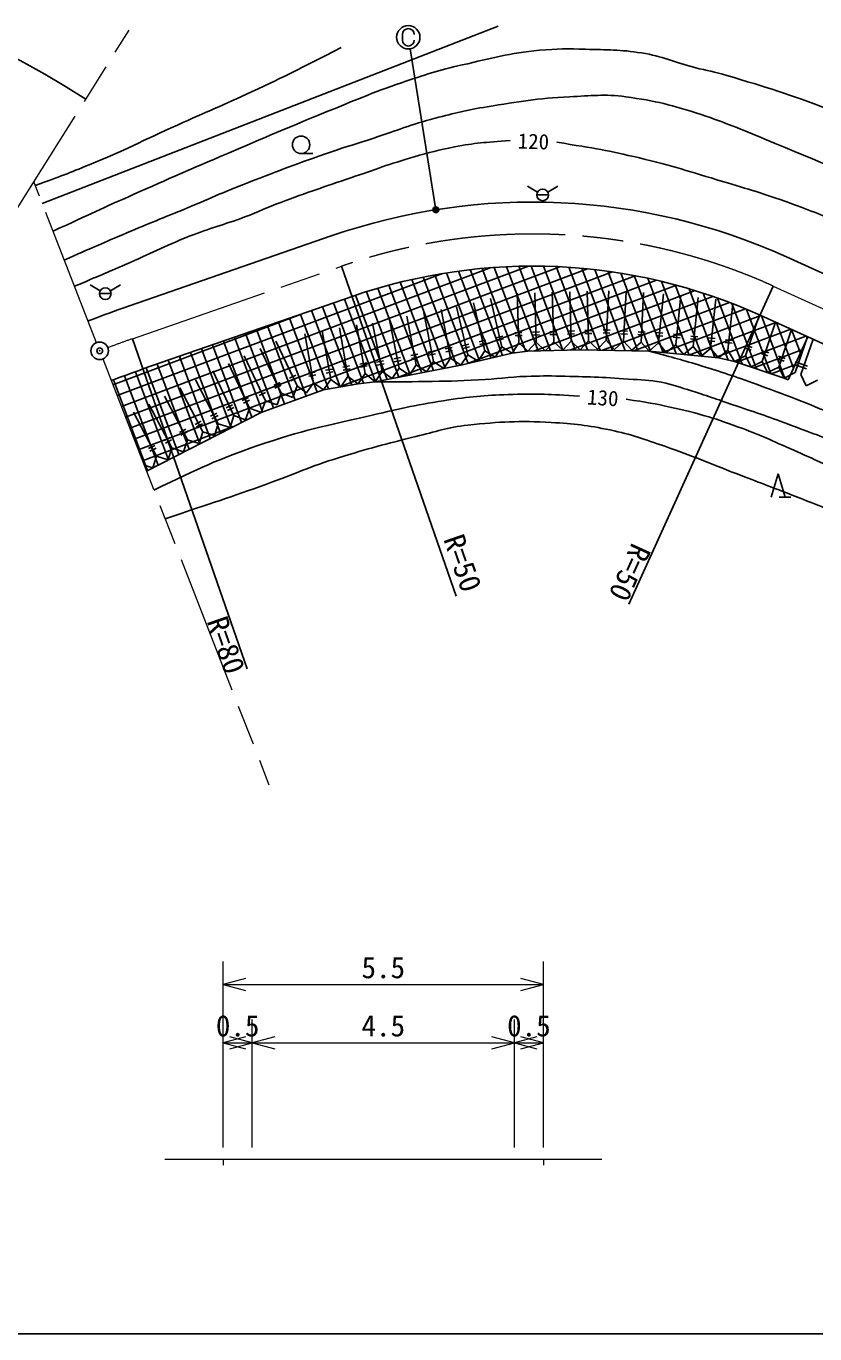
# Model space of a CAD drawing. Units: millimetres, scale not verified, with parts at other scales. Extents: x 40000 to 680000, y 20000 to 380000.
# Drawn here: x 173094 to 240792, y 205000 to 317338 of the extents above; entities that cross this region are included whole.
import ezdxf
from ezdxf.enums import TextEntityAlignment as Align

# ---------------------------------------------------------------- set-up
doc = ezdxf.new("R2010")
doc.units = ezdxf.units.MM
doc.header["$LTSCALE"] = 1000
doc.header["$PDMODE"] = 32
doc.header["$PDSIZE"] = 500
doc.linetypes.add('CHAIN', pattern=[18.5, 12, -1.5, 3.5, -1.5])
for name, color, linetype, lineweight in [('M-BGD', 7, 'Continuous', 25), ('M-BMK', 2, 'CHAIN', 13), ('M-BMK-SRVR', 3, 'Continuous', 25), ('M-STR-HTXT', 7, 'Continuous', 13), ('M-STR-STRC', 7, 'Continuous', 25), ('M-TTL-BAND', 7, 'Continuous', 25)]:
    doc.layers.add(name, color=color, linetype=linetype, lineweight=lineweight)
doc.layers.add('M-OTRS', color=6, linetype='Continuous')
doc.styles.add('ＭＳ ゴシック', font='')
doc.styles.get('ＭＳ ゴシック').set_extended_font_data('MS Gothic')

msp = doc.modelspace()

# ---------------------------------------------------------------- linework, layer by layer
at = {"layer": 'M-BGD'}
for p, q in [((196694, 306397), (197694, 306397)), ((216998, 303086), (216132, 303586)), ((217864, 303086), (218730, 303586)), ((216931, 302836), (217931, 302836)), ((181319, 293082), (199268, 299312)), ((181268, 284665), (213013, 296594)), ((181631, 283734), (216208, 296726)), ((181994, 282802), (218900, 296669)), ((200170, 296714), (210006, 268372)), ((215995, 289390), (213281, 296613)), ((217046, 289437), (214326, 296674)), ((218102, 289468), (215380, 296712)), ((219159, 289499), (216443, 296727)), ((220215, 289531), (217515, 296718)), ((221284, 289529), (218596, 296683)), ((222361, 289505), (219686, 296624)), ((238359, 297513), (261125, 287183)), ((180905, 285597), (208830, 296090)), ((182358, 281870), (221271, 296492)), ((182721, 280938), (223412, 296228)), ((199902, 286326), (225376, 295898)), ((204961, 287158), (227199, 295514)), ((209055, 287958), (206193, 295575)), ((210050, 288152), (207182, 295787)), ((211038, 288367), (208178, 295977)), ((212021, 288593), (209183, 296147)), ((213005, 288818), (210195, 296296)), ((213988, 289044), (211215, 296424)), ((214977, 289256), (212244, 296529)), ((223438, 289482), (220787, 296538)), ((224516, 289458), (221898, 296425)), ((225593, 289434), (223019, 296284)), ((226673, 289403), (224151, 296114)), ((227782, 289295), (225295, 295913)), ((228890, 289187), (226450, 295681)), ((179453, 294608), (178587, 295108)), ((179386, 294358), (180386, 294358)), ((180319, 294608), (181185, 295108)), ((205074, 287181), (202314, 294527)), ((206069, 287375), (203272, 294819)), ((207065, 287569), (204238, 295091)), ((208060, 287764), (205212, 295343)), ((210991, 288356), (228904, 295087)), ((215379, 290138), (215253, 294386)), ((216682, 289426), (230510, 294622)), ((216878, 290182), (216752, 294430)), ((218377, 290227), (218251, 294475)), ((219877, 290271), (219751, 294519)), ((221376, 290315), (221250, 294564)), ((222875, 290360), (223101, 294604)), ((224373, 290280), (224599, 294524)), ((237223, 295009), (224827, 267690)), ((225871, 290201), (226097, 294445)), ((227369, 290121), (227806, 294348)), ((229999, 289079), (227618, 295416)), ((231108, 288971), (228799, 295115)), ((232217, 288863), (229994, 294778)), ((233364, 288652), (231204, 294401)), ((183122, 287886), (201072, 294116)), ((201047, 286527), (198527, 293233)), ((202060, 286674), (199472, 293560)), ((203084, 286792), (200417, 293888)), ((204079, 286986), (201362, 294215)), ((210999, 289102), (210021, 293238)), ((212459, 289447), (211481, 293583)), ((213919, 289792), (212941, 293928)), ((219768, 289517), (232028, 294124)), ((222567, 289501), (233471, 293598)), ((228861, 289966), (229298, 294194)), ((230353, 289812), (230790, 294040)), ((231845, 289658), (232282, 293885)), ((234559, 288315), (232429, 293983)), ((233337, 289503), (233750, 293490)), ((235782, 287904), (233671, 293521)), ((180542, 286529), (196632, 292575)), ((198077, 285902), (195692, 292249)), ((199043, 286175), (196637, 292577)), ((200045, 286351), (197582, 292905)), ((205111, 287952), (204296, 292123)), ((206583, 288239), (205768, 292411)), ((208055, 288527), (207241, 292698)), ((209527, 288814), (208713, 292986)), ((225251, 289441), (234846, 293046)), ((227720, 289301), (236159, 292472)), ((234846, 289010), (236030, 292530)), ((237005, 287492), (234932, 293010)), ((236086, 292505), (258852, 282175)), ((238231, 287071), (236211, 292448)), ((195256, 284881), (192857, 291265)), ((196196, 285221), (193802, 291593)), ((197136, 285562), (194747, 291921)), ((199236, 286970), (198499, 291156)), ((200713, 287230), (199977, 291416)), ((202190, 287490), (201454, 291676)), ((203639, 287664), (202824, 291836)), ((215053, 291003), (215653, 291021)), ((216552, 291048), (217152, 291066)), ((218052, 291092), (218651, 291110)), ((219551, 291137), (220151, 291155)), ((221050, 291181), (221650, 291199)), ((222609, 291000), (223208, 290968)), ((222622, 291250), (223221, 291218)), ((224120, 291170), (224719, 291138)), ((225618, 291090), (226217, 291058)), ((227161, 291022), (227757, 290960)), ((229979, 289081), (237447, 291887)), ((232237, 288861), (238735, 291303)), ((236267, 288532), (237403, 291907)), ((238965, 287961), (237499, 291864)), ((237689, 288053), (238776, 291284)), ((239550, 289249), (238787, 291280)), ((182220, 290484), (192056, 262142)), ((191579, 283295), (189077, 289953)), ((192474, 283754), (190022, 290281)), ((193375, 284199), (190967, 290609)), ((194315, 284540), (191912, 290937)), ((196343, 286441), (194529, 290285)), ((197758, 286710), (197022, 290896)), ((210506, 289884), (211090, 290022)), ((211966, 290230), (212550, 290368)), ((212023, 289986), (212607, 290124)), ((213426, 290575), (214009, 290713)), ((213483, 290332), (214067, 290470)), ((214821, 289235), (215379, 290138)), ((215060, 290754), (215660, 290771)), ((216151, 289410), (215379, 290138)), ((216151, 289410), (216878, 290182)), ((216560, 290798), (217159, 290816)), ((217650, 289455), (216878, 290182)), ((217650, 289455), (218377, 290227)), ((218059, 290842), (218659, 290860)), ((219149, 289499), (218377, 290227)), ((219149, 289499), (219877, 290271)), ((219558, 290887), (220158, 290905)), ((220649, 289544), (219877, 290271)), ((220649, 289544), (221376, 290315)), ((221058, 290931), (221657, 290949)), ((222148, 289588), (221376, 290315)), ((222148, 289588), (222875, 290360)), ((223584, 289571), (222875, 290360)), ((223584, 289571), (224373, 290280)), ((224107, 290920), (224706, 290888)), ((225082, 289491), (224373, 290280)), ((225082, 289491), (225871, 290201)), ((225605, 290841), (226204, 290809)), ((226580, 289412), (225871, 290201)), ((226580, 289412), (227369, 290121)), ((227135, 290773), (227732, 290712)), ((228038, 289298), (227369, 290121)), ((228038, 289298), (228861, 289966)), ((228627, 290619), (229224, 290557)), ((228653, 290868), (229249, 290806)), ((229530, 289143), (228861, 289966)), ((230119, 290465), (230716, 290403)), ((230145, 290713), (230742, 290652)), ((231611, 290310), (232208, 290249)), ((231637, 290559), (232234, 290497)), ((233103, 290156), (233700, 290094)), ((233129, 290405), (233726, 290343)), ((234067, 288481), (240023, 290719)), ((234840, 289935), (235409, 289744)), ((240184, 290646), (238505, 286947)), ((239111, 287575), (240149, 290661)), ((239597, 287406), (240648, 290435)), ((240134, 290537), (240075, 290695)), ((188891, 281918), (186242, 288969)), ((189787, 282377), (187187, 289297)), ((190683, 282836), (188132, 289625)), ((193630, 285161), (191816, 289004)), ((194987, 285801), (193172, 289644)), ((204649, 288753), (205237, 288868)), ((206121, 289041), (206710, 289156)), ((206169, 288795), (206758, 288910)), ((207593, 289328), (208182, 289443)), ((207641, 289083), (208230, 289198)), ((208935, 287934), (209527, 288814)), ((209065, 289616), (209654, 289731)), ((209113, 289370), (209702, 289485)), ((210407, 288222), (209527, 288814)), ((210407, 288222), (214821, 289235)), ((210407, 288222), (210999, 289102)), ((210564, 289641), (211148, 289779)), ((211902, 288545), (210999, 289102)), ((211902, 288545), (212459, 289447)), ((213362, 288890), (212459, 289447)), ((213362, 288890), (213919, 289792)), ((214821, 289235), (213919, 289792)), ((214821, 289235), (216151, 289410)), ((216151, 289410), (220649, 289544)), ((220649, 289544), (226580, 289412)), ((226580, 289412), (232514, 288835)), ((229530, 289143), (230353, 289812)), ((231022, 288989), (230353, 289812)), ((231022, 288989), (231845, 289658)), ((232514, 288835), (231845, 289658)), ((232514, 288835), (233337, 289503)), ((232514, 288835), (233896, 288538)), ((233896, 288538), (233337, 289503)), ((233896, 288538), (234846, 289010)), ((234760, 289698), (235329, 289507)), ((235317, 288060), (234846, 289010)), ((235567, 287976), (239672, 289519)), ((236182, 289220), (236751, 289028)), ((236262, 289457), (236831, 289265)), ((237604, 288741), (238173, 288550)), ((237684, 288978), (238252, 288787)), ((185308, 280082), (182466, 287645)), ((186204, 280541), (183407, 287985)), ((187099, 281000), (184352, 288313)), ((187995, 281459), (185297, 288641)), ((190917, 283880), (189103, 287723)), ((192274, 284520), (190459, 288364)), ((197311, 287520), (197902, 287624)), ((198789, 287780), (199379, 287884)), ((198832, 287534), (199423, 287638)), ((200266, 288040), (200857, 288144)), ((200309, 287793), (200900, 287897)), ((201743, 288300), (202334, 288404)), ((201786, 288053), (202377, 288157)), ((203046, 286784), (210407, 288222)), ((203046, 286784), (203639, 287664)), ((203176, 288466), (203765, 288581)), ((203224, 288220), (203813, 288335)), ((204518, 287072), (203639, 287664)), ((204518, 287072), (205111, 287952)), ((204696, 288508), (205285, 288623)), ((205991, 287359), (205111, 287952)), ((205991, 287359), (206583, 288239)), ((207463, 287647), (206583, 288239)), ((207463, 287647), (208055, 288527)), ((208935, 287934), (208055, 288527)), ((233896, 288538), (238161, 287103)), ((235317, 288060), (236267, 288532)), ((236739, 287582), (236267, 288532)), ((236739, 287582), (237689, 288053)), ((237067, 287471), (239088, 288231)), ((238161, 287103), (237689, 288053)), ((239026, 288263), (239594, 288072)), ((239105, 288500), (239674, 288309)), ((239519, 288095), (240085, 287898)), ((239601, 288331), (240167, 288135)), ((183516, 279164), (180589, 286954)), ((184412, 279623), (181528, 287299)), ((189588, 283185), (187619, 286952)), ((194342, 286464), (194884, 286720)), ((194449, 286238), (194991, 286494)), ((195698, 287105), (196241, 287361)), ((195805, 286879), (196348, 287135)), ((197150, 285842), (197758, 286710)), ((197355, 287274), (197945, 287378)), ((198627, 286101), (197758, 286710)), ((198627, 286101), (199236, 286970)), ((198627, 286101), (201582, 286621)), ((200104, 286361), (199236, 286970)), ((200104, 286361), (200713, 287230)), ((201582, 286621), (200713, 287230)), ((201582, 286621), (202190, 287490)), ((201582, 286621), (203046, 286784)), ((203046, 286784), (202190, 287490)), ((238161, 287103), (239111, 287575)), ((238161, 287103), (238505, 286947)), ((240060, 286452), (239597, 287406)), ((240060, 286452), (241014, 286914)), ((186929, 281795), (184961, 285562)), ((188259, 282490), (186290, 286257)), ((191629, 285183), (192172, 285440)), ((192985, 285824), (193528, 286080)), ((193092, 285598), (193635, 285854)), ((193272, 284162), (198627, 286101)), ((194629, 284803), (194987, 285801)), ((195985, 285443), (194987, 285801)), ((195985, 285443), (196343, 286441)), ((197150, 285842), (196343, 286441)), ((185600, 281101), (183631, 284867)), ((190273, 284543), (190815, 284799)), ((190379, 284317), (190922, 284573)), ((191736, 284957), (192278, 285214)), ((191916, 283522), (192274, 284520)), ((193272, 284162), (192274, 284520)), ((193272, 284162), (193630, 285161)), ((194629, 284803), (193630, 285161)), ((184271, 280406), (182302, 284172)), ((183429, 279120), (193272, 284162)), ((187588, 283127), (188119, 283405)), ((187703, 282905), (188235, 283183)), ((188917, 283822), (189449, 284100)), ((189033, 283600), (189564, 283878)), ((189271, 282173), (189588, 283185)), ((190600, 282868), (189588, 283185)), ((190600, 282868), (190917, 283880)), ((191916, 283522), (190917, 283880)), ((183084, 280006), (190872, 282933)), ((184929, 281737), (185461, 282015)), ((186258, 282432), (186790, 282710)), ((186374, 282210), (186906, 282488)), ((187941, 281478), (188259, 282490)), ((189271, 282173), (188259, 282490)), ((183599, 281042), (184131, 281320)), ((183715, 280821), (184247, 281099)), ((185045, 281516), (185576, 281794)), ((185283, 280089), (185600, 281101)), ((186612, 280783), (185600, 281101)), ((186612, 280783), (186929, 281795)), ((187941, 281478), (186929, 281795)), ((183953, 279394), (184271, 280406)), ((185283, 280089), (184271, 280406)), ((183953, 279394), (183234, 279619)), ((237034, 276874), (237634, 278874)), ((237634, 278874), (238234, 276874)), ((237734, 276874), (238734, 276874))]:
    msp.add_line(p, q, dxfattribs=at)
for centre, radius in [((196694, 307147), 750), ((217431, 302836), 500), ((179886, 294358), 500)]:
    msp.add_circle(centre, radius, dxfattribs=at)
for centre, radius, start, end in [((216563, 249477), 52750, 65.59397, 109.13854), ((216563, 249477), 47250, 65.59397, 109.13854), ((208448, 214906), 82750, 109.13854, 111.28726), ((208448, 214906), 77250, 109.13854, 111.28726)]:
    msp.add_arc(centre, radius, start, end, dxfattribs=at)
for points, knots in [([(173873, 303647), (176108, 304460), (176712, 304700), (178510, 305429), (181516, 306648), (183119, 307518), (186078, 308846), (188565, 309963), (189979, 310544), (192450, 311697), (195480, 313112), (196451, 313619), (200123, 315492)], [0, 0, 0, 0, 1, 1, 1, 2, 2, 2, 3, 3, 3, 4, 4, 4, 4]), ([(175401, 299723), (178733, 301270), (179592, 301665), (182293, 302875), (185417, 304274), (187180, 305028), (190327, 306375), (193649, 307798), (195505, 308607), (198854, 309966), (201364, 310984), (202753, 311604), (205317, 312479), (207322, 313163), (208457, 313532), (210523, 314005), (213096, 314595), (214536, 315014), (217165, 315262), (218701, 315407), (219572, 315394), (221114, 315351), (222993, 315299), (224060, 315334), (225916, 315037), (227747, 314744), (228701, 314253), (230494, 313781), (231559, 313500), (232178, 313426), (233232, 313107), (236665, 312070), (238604, 311512), (241938, 310190), (244033, 309360), (245212, 308895), (247234, 307901), (249487, 306794), (250663, 306009), (252889, 304850), (255149, 303673), (256424, 303030), (258723, 301932), (260394, 301135), (261310, 300638), (263032, 299958), (264324, 299447), (265040, 299112), (266391, 298790), (267653, 298490), (268380, 298223), (269674, 298297), (270969, 298371), (271658, 298706), (272905, 299060), (274704, 299570), (275319, 299859), (277393, 300721)], [0, 0, 0, 0, 1, 1, 1, 2, 2, 2, 3, 3, 3, 4, 4, 4, 5, 5, 5, 6, 6, 6, 7, 7, 7, 8, 8, 8, 9, 9, 9, 10, 10, 10, 11, 11, 11, 12, 12, 12, 13, 13, 13, 14, 14, 14, 15, 15, 15, 16, 16, 16, 17, 17, 17, 18, 18, 18, 19, 19, 19, 19]), ([(272008, 288513), (271441, 288708), (271137, 288784), (270751, 289187), (270452, 289499), (270293, 289715), (270168, 290129), (270000, 290684), (270199, 291043), (270078, 291610), (269949, 292212), (269883, 292580), (269540, 293091), (269240, 293536), (268936, 293691), (268462, 293944), (267807, 294294), (267389, 294395), (266667, 294572), (265562, 294843), (264902, 294803), (263795, 295066), (262473, 295380), (261766, 295694), (260519, 296233), (258366, 297163), (257309, 297988), (255223, 299060), (252761, 300325), (251396, 301062), (248895, 302247), (244127, 304505), (241381, 305610), (236508, 307632), (234391, 308510), (233208, 309021), (231033, 309741), (228570, 310556), (227141, 310922), (224570, 311267), (222694, 311519), (221614, 311356), (219723, 311267), (216954, 311137), (215414, 310857), (212677, 310415), (210905, 310128), (209926, 309879), (208189, 309427), (206102, 308885), (204989, 308388), (202938, 307722), (201483, 307249), (200660, 307007), (199213, 306510), (196438, 305557), (194901, 304971), (192167, 303907), (189955, 303046), (188749, 302483), (186557, 301573), (184524, 300730), (183376, 300282), (181351, 299419), (179397, 298587), (178776, 298311), (176369, 297240)], [0, 0, 0, 0, 1, 1, 1, 2, 2, 2, 3, 3, 3, 4, 4, 4, 5, 5, 5, 6, 6, 6, 7, 7, 7, 8, 8, 8, 9, 9, 9, 10, 10, 10, 11, 11, 11, 12, 12, 12, 13, 13, 13, 14, 14, 14, 15, 15, 15, 16, 16, 16, 17, 17, 17, 18, 18, 18, 19, 19, 19, 20, 20, 20, 21, 21, 21, 22, 22, 22, 22]), ([(177244, 294994), (179372, 295891), (179915, 296122), (181620, 296861), (183766, 297790), (184922, 298421), (187095, 299284), (188925, 300011), (190009, 300256), (191853, 300945), (193075, 301402), (193727, 301745), (194949, 302202), (197281, 303073), (198607, 303509), (200963, 304311), (203078, 305031), (204246, 305492), (206394, 306106), (207731, 306488), (208485, 306692), (209849, 306959), (211697, 307320), (212385, 307343), (214638, 307508)], [0, 0, 0, 0, 1, 1, 1, 2, 2, 2, 3, 3, 3, 4, 4, 4, 5, 5, 5, 6, 6, 6, 7, 7, 7, 8, 8, 8, 8]), ([(218636, 307373), (222022, 306823), (222988, 306664), (225737, 306016), (228557, 305352), (230099, 304831), (232873, 303997), (235129, 303318), (236403, 302961), (238617, 302157), (240517, 301467), (241568, 301039), (243420, 300227), (246349, 298941), (247996, 298220), (250825, 296726), (253576, 295273), (254956, 294170), (257691, 292687), (259290, 291820), (260225, 291409), (261865, 290623), (263761, 289714), (264782, 289098), (266757, 288379), (268640, 287693), (269369, 287520), (271694, 286987)], [0, 0, 0, 0, 1, 1, 1, 2, 2, 2, 3, 3, 3, 4, 4, 4, 5, 5, 5, 6, 6, 6, 7, 7, 7, 8, 8, 8, 9, 9, 9, 9]), ([(311153, 266501), (310059, 267120), (309667, 267319), (308647, 267678), (307417, 268110), (306667, 268164), (305374, 268343), (303190, 268644), (301947, 268637), (299749, 268803), (297512, 268972), (296259, 269056), (294021, 269212), (291365, 269397), (289871, 269431), (287220, 269672), (285739, 269807), (284917, 269954), (283435, 270081), (281342, 270260), (280161, 270239), (278065, 270388), (275726, 270554), (274408, 270593), (272082, 270900), (270353, 271127), (269375, 271242), (267684, 271667), (265956, 272100), (264975, 272346), (263337, 273047), (261685, 273754), (260864, 274368), (259297, 275246), (257830, 276069), (257036, 276581), (255564, 277394), (253726, 278410), (252661, 278913), (250808, 279900), (249206, 280753), (248345, 281300), (246717, 282099), (245111, 282887), (244174, 283251), (242523, 283940), (240048, 284973), (238649, 285524), (236131, 286446), (234191, 287157), (233094, 287529), (231119, 288134), (229358, 288673), (228768, 288834), (226580, 289412)], [0, 0, 0, 0, 1, 1, 1, 2, 2, 2, 3, 3, 3, 4, 4, 4, 5, 5, 5, 6, 6, 6, 7, 7, 7, 8, 8, 8, 9, 9, 9, 10, 10, 10, 11, 11, 11, 12, 12, 12, 13, 13, 13, 14, 14, 14, 15, 15, 15, 16, 16, 16, 17, 17, 17, 18, 18, 18, 18]), ([(203046, 286784), (205113, 286784), (205647, 286785), (207314, 286813), (209113, 286843), (210122, 286848), (211918, 286944), (213533, 287030), (214431, 287197), (216048, 287254), (217182, 287294), (217819, 287298), (218953, 287270), (221237, 287213), (222519, 287195), (224797, 287025), (225903, 286943), (226532, 286950), (227621, 286748), (228659, 286555), (229209, 286309), (230217, 285997), (231719, 285531), (232549, 285233), (234037, 284724), (235899, 284086), (236947, 283743), (238787, 283042), (240717, 282308), (241825, 281949), (243684, 281051), (245046, 280393), (245743, 279897), (247079, 279190), (248884, 278235), (249938, 277784), (251748, 276839), (253276, 276042), (254087, 275510), (255633, 274750), (257154, 274002), (258023, 273616), (259584, 272954), (260970, 272366), (261753, 272047), (263175, 271550), (264964, 270925), (265975, 270588), (267811, 270114), (269956, 269559), (271170, 269270), (273361, 268938), (275313, 268643), (276422, 268596), (278389, 268416), (279420, 268322), (280004, 268341), (281033, 268220), (283351, 267949), (284629, 267643), (286942, 267339), (289375, 267018), (290749, 266931), (293178, 266588), (295750, 266225), (296591, 266072), (299740, 265510)], [0, 0, 0, 0, 1, 1, 1, 2, 2, 2, 3, 3, 3, 4, 4, 4, 5, 5, 5, 6, 6, 6, 7, 7, 7, 8, 8, 8, 9, 9, 9, 10, 10, 10, 11, 11, 11, 12, 12, 12, 13, 13, 13, 14, 14, 14, 15, 15, 15, 16, 16, 16, 17, 17, 17, 18, 18, 18, 19, 19, 19, 20, 20, 20, 21, 21, 21, 22, 22, 22, 22]), ([(220598, 285545), (217901, 285717), (217100, 285773), (214859, 285703), (212707, 285635), (211498, 285545), (209369, 285230), (206777, 284846), (205341, 284519), (202789, 283921), (198926, 283017), (196720, 282611), (192973, 281304), (189399, 280057), (188134, 279456), (184066, 277486)], [0, 0, 0, 0, 1, 1, 1, 2, 2, 2, 3, 3, 3, 4, 4, 4, 5, 5, 5, 5]), ([(224589, 285285), (226440, 285017), (226978, 284914), (228490, 284584), (230746, 284092), (231994, 283714), (234166, 282930), (236086, 282237), (237117, 281728), (238985, 280905), (240769, 280119), (241759, 279658), (243520, 278823), (245928, 277682), (247256, 276998), (249651, 275829), (252046, 274659), (253382, 273991), (255783, 272834), (257305, 272101), (258134, 271638), (259690, 270981), (261527, 270204), (262615, 269920), (264510, 269298), (266023, 268801), (266880, 268547), (268417, 268129), (270703, 267506), (272005, 267234), (274320, 266731), (276103, 266344), (277115, 266189), (278912, 265876), (281598, 265407), (282478, 265295), (285813, 264820)], [0, 0, 0, 0, 1, 1, 1, 2, 2, 2, 3, 3, 3, 4, 4, 4, 5, 5, 5, 6, 6, 6, 7, 7, 7, 8, 8, 8, 9, 9, 9, 10, 10, 10, 11, 11, 11, 12, 12, 12, 12]), ([(239314, 276880), (236748, 277863), (236106, 278109), (234050, 278897), (231652, 279815), (230340, 280414), (227911, 281246), (226099, 281867), (225086, 282254), (223212, 282648), (221270, 283057), (220153, 283180), (218172, 283292), (215377, 283451), (213793, 283356), (211009, 283065), (209230, 282879), (208275, 282503), (206538, 282080), (203928, 281445), (202472, 281055), (199906, 280261), (197481, 279510), (196195, 278879), (193805, 278025), (190392, 276805), (189286, 276447), (185025, 275023)], [0, 0, 0, 0, 1, 1, 1, 2, 2, 2, 3, 3, 3, 4, 4, 4, 5, 5, 5, 6, 6, 6, 7, 7, 7, 8, 8, 8, 9, 9, 9, 9]), ([(281499, 263938), (279560, 264176), (279039, 264238), (277458, 264375), (275754, 264523), (274780, 264398), (273089, 264648), (271338, 264908), (270410, 265324), (268720, 265850), (265722, 266783), (264066, 267385), (261130, 268498), (258202, 269608), (256593, 270313), (253730, 271583), (252967, 271922), (252563, 272163), (251792, 272484), (250575, 272992), (249855, 273179), (248597, 273577), (247272, 273996), (246502, 274142), (245184, 274587), (243940, 275007), (243267, 275309), (242044, 275788), (240975, 276208), (240636, 276344), (239314, 276880)], [0, 0, 0, 0, 1, 1, 1, 2, 2, 2, 3, 3, 3, 4, 4, 4, 5, 5, 5, 6, 6, 6, 7, 7, 7, 8, 8, 8, 9, 9, 9, 10, 10, 10, 10])]:
    msp.add_open_spline(points, degree=3, knots=knots, dxfattribs=at)
at = {"layer": 'M-BMK'}
for p, q in [((161071, 283766), (181944, 317006)), ((179133, 290147), (173751, 303959)), ((182220, 290484), (200170, 296714)), ((237223, 295009), (259989, 284679)), ((179677, 288749), (193927, 252177))]:
    msp.add_line(p, q, dxfattribs=at)
for centre, radius, start, end in [((216563, 249477), 50000, 65.59397, 109.13854), ((208448, 214906), 80000, 109.13854, 110.75011)]:
    msp.add_arc(centre, radius, start, end, dxfattribs=at)
at = {"layer": 'M-BMK-SRVR'}
msp.add_circle((179405, 289448), 750, dxfattribs=at)
msp.add_point((179405, 289448), dxfattribs=at)
at = {"layer": 'M-OTRS'}
msp.add_point((179405, 289448), dxfattribs=at)
at = {"layer": 'M-STR-HTXT'}
for p, q in [((190000, 221000), (190000, 237000)), ((217500, 221000), (217500, 237000)), ((191932, 235518), (190000, 235000)), ((190000, 235000), (217500, 235000)), ((190000, 235000), (191932, 234482)), ((217500, 235000), (215568, 235518)), ((215568, 234482), (217500, 235000)), ((192500, 221000), (192500, 232000)), ((215000, 221000), (215000, 232000)), ((191932, 230518), (190000, 230000)), ((192500, 230000), (190568, 230518)), ((194432, 230518), (192500, 230000)), ((215000, 230000), (213068, 230518)), ((216932, 230518), (215000, 230000)), ((217500, 230000), (215568, 230518)), ((190000, 230000), (192500, 230000)), ((190000, 230000), (191932, 229482)), ((190568, 229482), (192500, 230000)), ((192500, 230000), (215000, 230000)), ((192500, 230000), (194432, 229482)), ((213068, 229482), (215000, 230000)), ((215000, 230000), (217500, 230000)), ((215000, 230000), (216932, 229482)), ((215568, 229482), (217500, 230000)), ((185000, 220000), (190000, 220000)), ((190000, 220000), (190000, 219500)), ((190000, 220000), (192500, 220000)), ((192500, 220000), (215000, 220000)), ((215000, 220000), (217500, 220000)), ((217500, 220000), (217500, 219500)), ((217500, 220000), (222500, 220000))]:
    msp.add_line(p, q, dxfattribs=at)
at = {"layer": 'M-STR-STRC'}
for p, q in [((174477, 302095), (213598, 317338)), ((205397, 316632), (205397, 316132)), ((208235, 301718), (206055, 315395))]:
    msp.add_line(p, q, dxfattribs=at)
for centre, radius in [((205897, 316382), 1000), ((208259, 301569), 150), ((208259, 301569), 120), ((208259, 301569), 90), ((208259, 301569), 60), ((208259, 301569), 30)]:
    msp.add_circle(centre, radius, dxfattribs=at)
for centre, radius, start, end in [((118128, 215381), 113000, 57.87318, 91.08655), ((205897, 316632), 500, 0, 180), ((205897, 316132), 500, 180, 0)]:
    msp.add_arc(centre, radius, start, end, dxfattribs=at)
msp.add_point((208259, 301569), dxfattribs=at)
at = {"layer": 'M-TTL-BAND'}
msp.add_line((40000, 205000), (579000, 205000), dxfattribs=at)

# ---------------------------------------------------------------- texts
at = {"layer": 'M-BGD', "style": 'ＭＳ ゴシック'}
for s, rotation, p in [('120', 358.065, (216637, 307441)), ('130', 356.269, (222594, 285415))]:
    msp.add_text(s, height=1320, rotation=rotation, dxfattribs=at).set_placement(p, align=Align.MIDDLE_CENTER)
for s, rotation, p in [('R=50', 289.139, (208366, 273095)), ('R=50', 245.594, (224616, 273276)), ('R=80', 289.139, (188055, 266047))]:
    msp.add_text(s, height=1833, rotation=rotation, dxfattribs=at).set_placement(p, align=Align.BOTTOM_LEFT)
at = {"layer": 'M-STR-HTXT', "style": 'ＭＳ ゴシック'}
for s, p in [('5.5', (203750, 235000)), ('0.5', (191250, 230000)), ('4.5', (203750, 230000)), ('0.5', (216250, 230000))]:
    msp.add_text(s, height=1833, dxfattribs=at).set_placement(p, align=Align.BOTTOM_CENTER)

doc.saveas('drawing.dxf')
